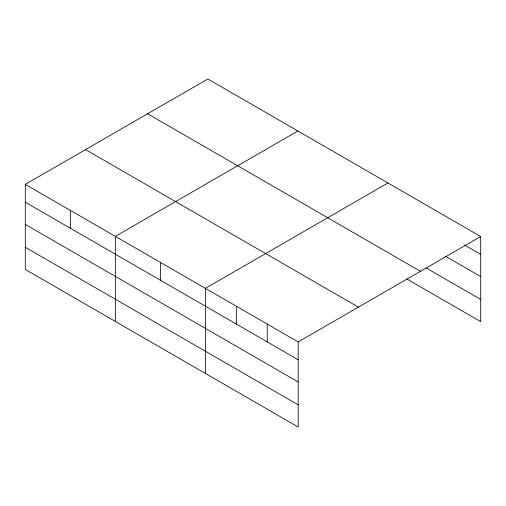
<?xml version="1.0" encoding="UTF-8"?>
<svg xmlns="http://www.w3.org/2000/svg" width="506" height="506" viewBox="0 0 506 506"><rect width="100%" height="100%" fill="white"/><g stroke="black" fill="none" stroke-linecap="round" stroke-linejoin="round"><path stroke-width="0.76" d="M298.167 381.948L298.167 341.923L25.3 184.38L25.3 269.464L298.167 427.001L298.167 381.948L25.3 224.411M406.748 278.92L480.7 321.62L480.7 236.536L207.833 78.999L25.3 184.38M297.876 130.984L115.349 236.372L115.349 321.449M387.925 182.976L205.392 288.357L205.392 373.434M298.167 341.923L480.7 236.536M464.565 245.056L480.7 254.373M445.742 256.378L480.7 276.561M426.248 267.99L480.7 299.425M147.594 113.774L420.467 271.317M85.533 149.605L358.406 307.148M25.3 202.217L298.167 359.76M25.3 247.27L298.167 404.813M267.244 324.068L267.244 341.904M236.321 306.212L236.321 324.049M160.37 262.367L160.37 280.197M70.321 210.376L70.321 228.212"/></g></svg>
